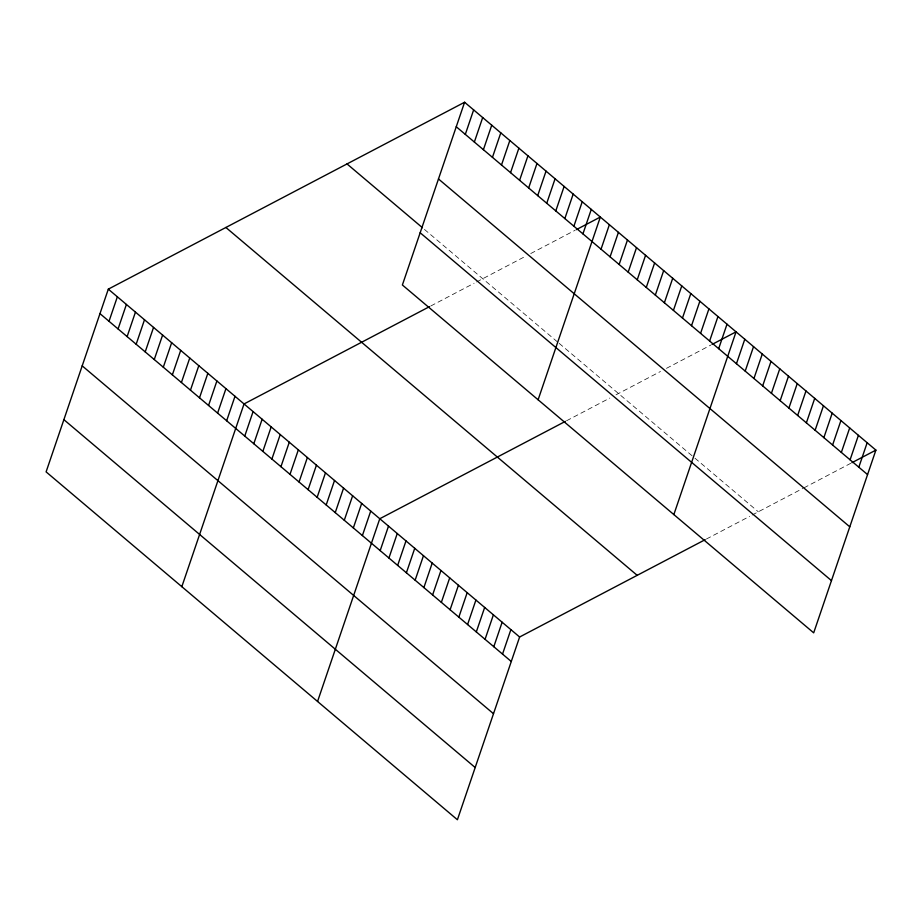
<?xml version="1.0" encoding="UTF-8"?>
<svg xmlns="http://www.w3.org/2000/svg" width="922" height="922" viewBox="0 0 922 922"><rect width="100%" height="100%" fill="white"/><g stroke="black" fill="none" stroke-linecap="round" stroke-linejoin="round"><path stroke-width="0.69" stroke-dasharray="4.61 3.46" d="M430.839 305.954L474.092 283.261M476.57 281.959L524.745 256.696M530.738 253.55L575.132 230.258M566.569 420.755L609.834 398.062M616.011 394.812L660.475 371.497M666.468 368.339L710.862 345.058M706.413 539.024L749.678 516.332M752.145 515.029L802.716 488.51M803.915 487.876L850.706 463.328M424.431 229.405L558.156 342.5M559.158 343.353L693.863 457.277M694.958 458.199L758.322 511.791"/><path stroke-width="1.38" d="M464.596 102.25L402.384 284.99L813.688 632.849L875.9 450.12L464.596 102.25L108.312 289.151L46.1 471.88L457.404 819.75L519.616 637.01L705.18 539.67M109.026 321.282L117.359 296.803M118.074 328.935L126.406 304.456M127.121 336.588L135.453 312.109M136.168 344.24L144.5 319.761M145.215 351.893L153.548 327.414M154.262 359.545L162.606 335.066M163.309 367.198L171.653 342.719M172.368 374.851L180.7 350.372M181.415 382.503L189.748 358.024M190.462 390.167L198.795 365.677M199.509 397.82L207.842 373.329M208.556 405.473L216.889 380.982M217.604 413.125L225.948 388.635M226.651 420.778L234.995 396.287M181.83 586.68L244.042 403.94L429.594 306.6M244.756 436.083L253.089 411.592M253.804 443.736L262.136 419.245M262.851 451.388L271.183 426.898M271.898 459.041L280.23 434.55M280.945 466.693L289.289 442.214M290.004 474.346L298.336 449.867M299.051 481.999L307.383 457.519M308.098 489.651L316.43 465.172M317.145 497.304L325.478 472.825M326.192 504.956L334.525 480.477M335.239 512.609L343.572 488.13M465.31 134.393L473.643 109.902M344.286 520.262L352.63 495.782M474.357 142.046L482.69 117.555M353.345 527.914L361.678 503.435M483.405 149.698L491.737 125.208M362.392 535.567L370.725 511.088M492.452 157.351L500.784 132.86M317.56 701.469L379.772 518.74L565.324 421.4M501.499 165.003L509.831 140.513M380.175 550.618L388.508 526.128M510.546 172.656L518.879 148.165M388.923 558.006L397.255 533.527M519.593 180.309L527.937 155.818M397.659 565.393L405.991 540.914M528.652 187.961L536.984 163.471M406.395 572.793L414.739 548.313M537.699 195.614L546.031 171.123M415.142 580.18L423.475 555.701M546.746 203.266L555.079 178.776M423.878 587.579L432.211 563.088M555.793 210.919L564.126 186.44M432.614 594.967L440.958 570.488M564.84 218.572L573.173 194.093M441.361 602.354L449.694 577.875M573.887 226.224L582.231 201.745M450.097 609.753L458.43 585.274M582.935 233.877L591.279 209.398M458.845 617.141L467.177 592.662M538.114 399.779L600.326 217.05L576.331 229.636M467.581 624.54L475.913 600.049M601.04 249.182L609.373 224.703M476.317 631.927L484.661 607.448M610.087 256.835L618.42 232.356M485.064 639.315L493.397 614.836M619.135 264.487L627.467 240.008M493.8 646.714L502.133 622.235M628.182 272.14L636.514 247.661M502.536 654.101L510.88 629.622M637.229 279.792L645.573 255.313M646.276 287.445L654.62 262.966M655.335 295.098L663.667 270.619M664.382 302.75L672.714 278.271M673.429 310.403L681.761 285.924M682.476 318.055L690.808 293.576M691.523 325.708L699.856 301.229M700.57 333.372L708.914 308.882M709.617 341.025L717.961 316.534M718.676 348.677L727.009 324.187M673.844 514.58L736.056 331.839L712.061 344.425M736.459 363.717L744.792 339.238M745.207 371.105L753.539 346.626M753.942 378.504L762.275 354.013M762.678 385.892L771.011 361.412M771.426 393.291L779.758 368.8M780.162 400.678L788.494 376.199M788.898 408.066L797.242 383.587M797.645 415.465L805.978 390.974M806.381 422.852L814.714 398.373M815.129 430.251L823.461 405.761M823.865 437.639L832.197 413.16M832.601 445.026L840.933 420.547M841.348 452.425L849.681 427.935M850.084 459.813L858.417 435.334M858.82 467.212L867.164 442.721M851.905 462.706L875.9 450.12M456.252 126.729L867.567 474.6M438.48 178.96L849.784 526.819M347.018 163.932L422.426 227.699M420.167 232.759L831.471 580.63M225.878 227.469L637.194 575.34M108.312 289.151L519.616 637.01M99.968 313.63L511.284 661.5M82.196 365.85L493.501 713.72M63.883 419.66L475.187 767.53"/></g></svg>
